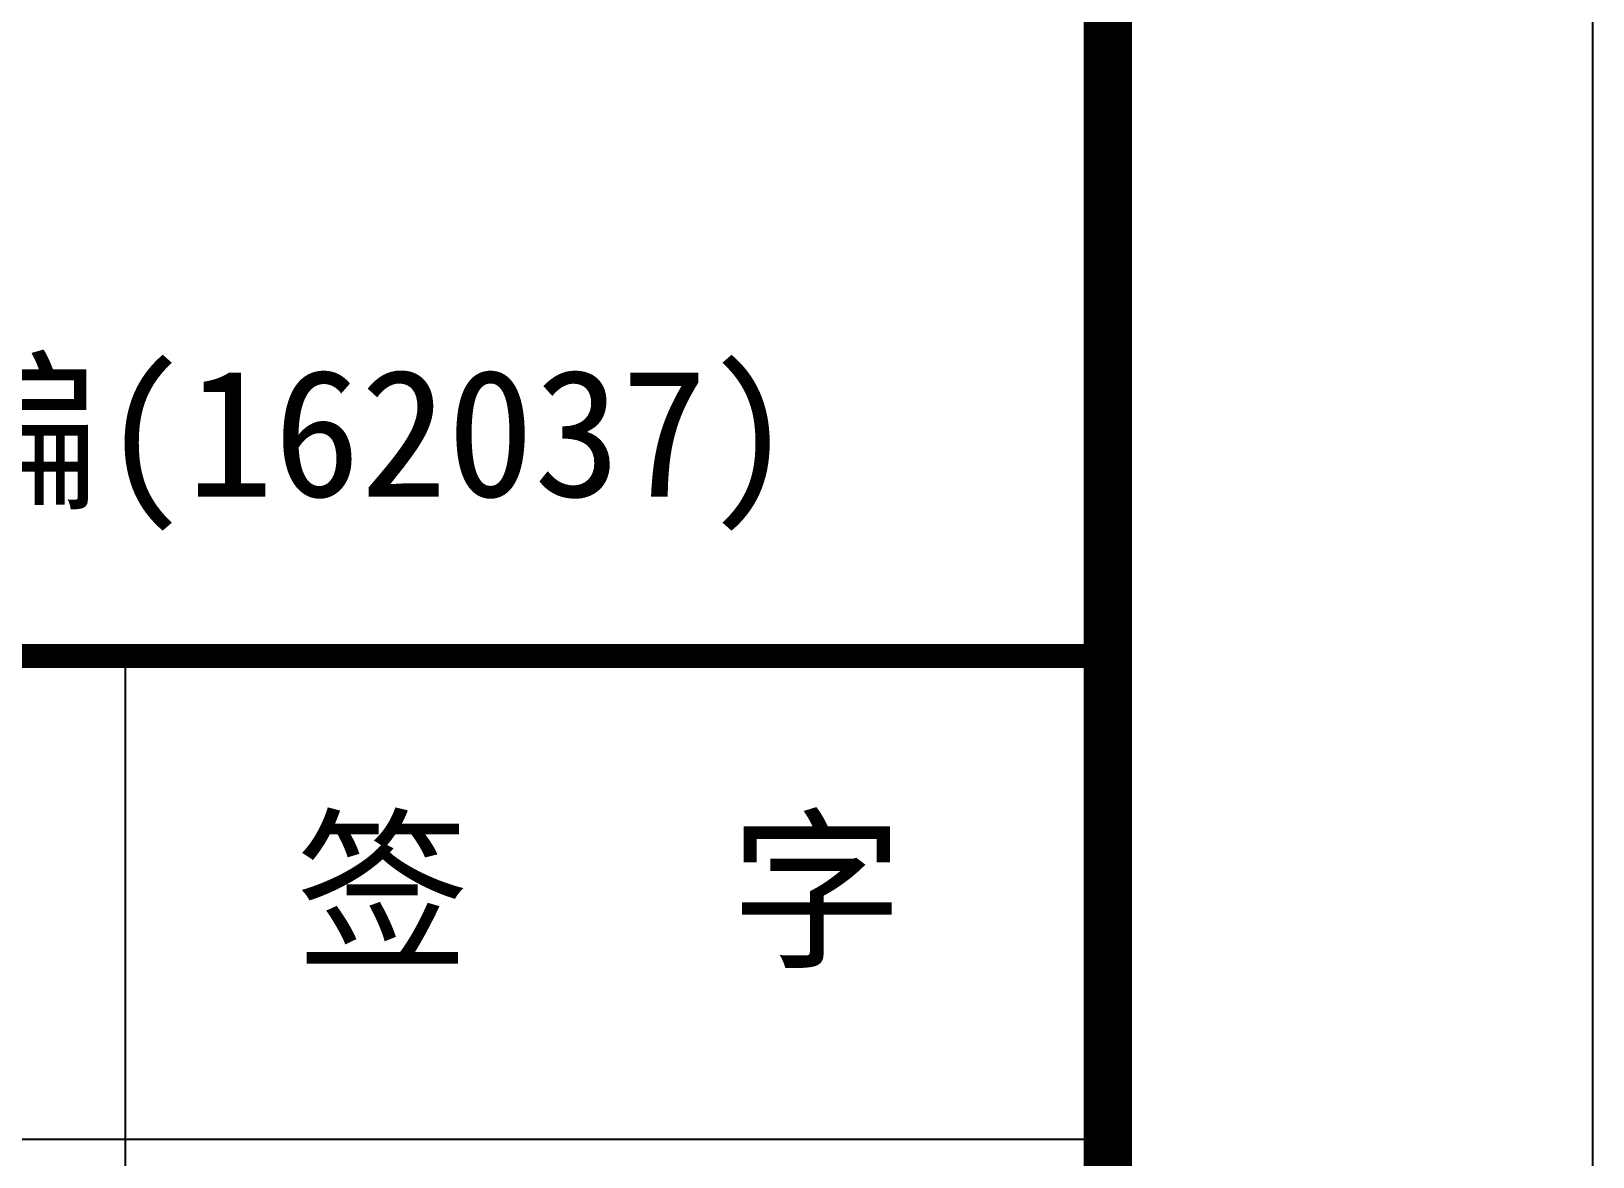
# Model space of a CAD drawing. Extents: x -17471 to 313636, y -71590 to 757901.
# Drawn here: x 243716 to 246936, y 245986 to 248307 of the extents above; entities that cross this region are included whole.
import ezdxf

# ---------------------------------------------------------------- set-up
doc = ezdxf.new("R2010")
doc.units = 0
doc.header["$LTSCALE"] = 1000
doc.header["$MEASUREMENT"] = 0
doc.layers.add('PUB_TITLE', color=4, linetype='Continuous')
doc.layers.add('图框', color=7, linetype='Continuous')
doc.styles.add('STYLE-黑体', font='simhei.ttf')
doc.styles.add('黑体', font='simhei.ttf', dxfattribs={"width": 0.6, "height": 4.3})

msp = doc.modelspace()

# ---------------------------------------------------------------- linework, layer by layer
at = {"layer": 'PUB_TITLE'}
msp.add_lwpolyline([(187535.9, 214770.2), (246935.9, 214770.2), (246935.9, 256770.2), (187535.9, 256770.2)], close=True, dxfattribs=at)
at = {"layer": 'PUB_TITLE', "const_width": 100}
msp.add_lwpolyline([(190035.9, 215770.2), (245935.9, 215770.2), (245935.9, 255770.2), (190035.9, 255770.2)], close=True, dxfattribs=at)
at = {"layer": '图框', "color": 0}
msp.add_line((239926.6, 246022.8), (245935.9, 246022.8), dxfattribs=at)
msp.add_line((239926.6, 246022.8), (245935.9, 246022.8), dxfattribs=at)
at = {"layer": '图框', "color": 4, "const_width": 98.6}
msp.add_lwpolyline([(239926.6, 255770.2), (245935.9, 255770.2), (245935.9, 215770.2), (239926.6, 215770.2)], close=True, dxfattribs=at)
at = {"layer": '图框', "color": 0, "const_width": 50}
msp.add_lwpolyline([(239926.6, 247018.8), (245935.9, 247018.8), (245935.9, 236859.6), (239926.6, 236859.6)], close=True, dxfattribs=at)
at = {"layer": '图框', "color": 0}
for points in [[(243910.6, 246022.8), (243910.6, 247018.8)], [(243910.6, 240246), (243910.6, 246022.8)]]:
    msp.add_lwpolyline(points, dxfattribs=at)

# ---------------------------------------------------------------- texts
at = {"layer": '图框', "color": 4, "style": '黑体'}
msp.add_text('证书编号：皖 城规编(162037)', height=262.944, dxfattribs=at).set_placement((240451.6, 247347.2))
at = {"layer": '图框', "color": 0, "style": 'STYLE-黑体'}
msp.add_text('签   字', height=262.94, dxfattribs=at).set_placement((244261.5, 246403.6))

doc.saveas('drawing.dxf')
